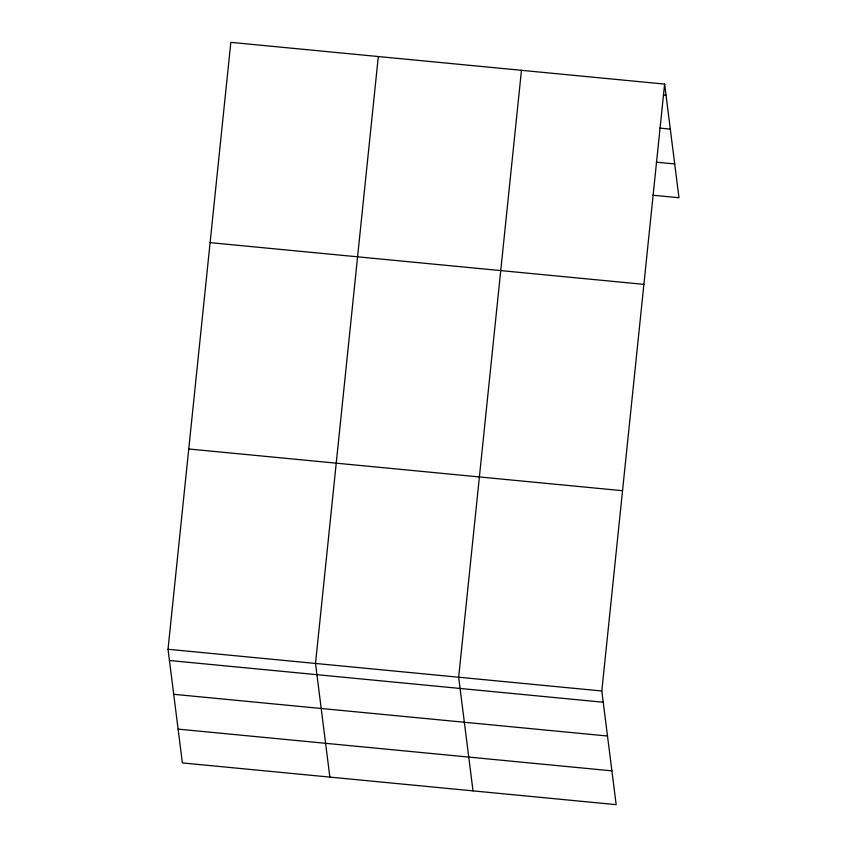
<?xml version="1.0" encoding="UTF-8"?>
<svg xmlns="http://www.w3.org/2000/svg" width="847" height="847" viewBox="0 0 847 847"><rect width="100%" height="100%" fill="white"/><g stroke="black" fill="none" stroke-linecap="round" stroke-linejoin="round"><path stroke-width="1.27" d="M664.62 84.086L601.815 690.993L616.171 804.65L182.38 762.914L168.024 649.268L230.829 42.35L664.62 84.086L678.976 197.732L652.709 195.212M378.313 56.537L315.508 663.455L329.864 777.112M521.466 70.312L458.661 677.229L473.018 790.876M663.413 95.055L666.038 95.309M659.802 128.098L670.305 129.115M656.319 162.169L674.71 163.937M210.098 242.634L643.9 284.359M188.743 448.984L622.545 490.709M168.024 649.268L601.815 690.993M169.442 660.491L603.233 702.227M173.709 694.296L607.5 736.022M178.114 729.119L611.905 770.855"/></g></svg>
